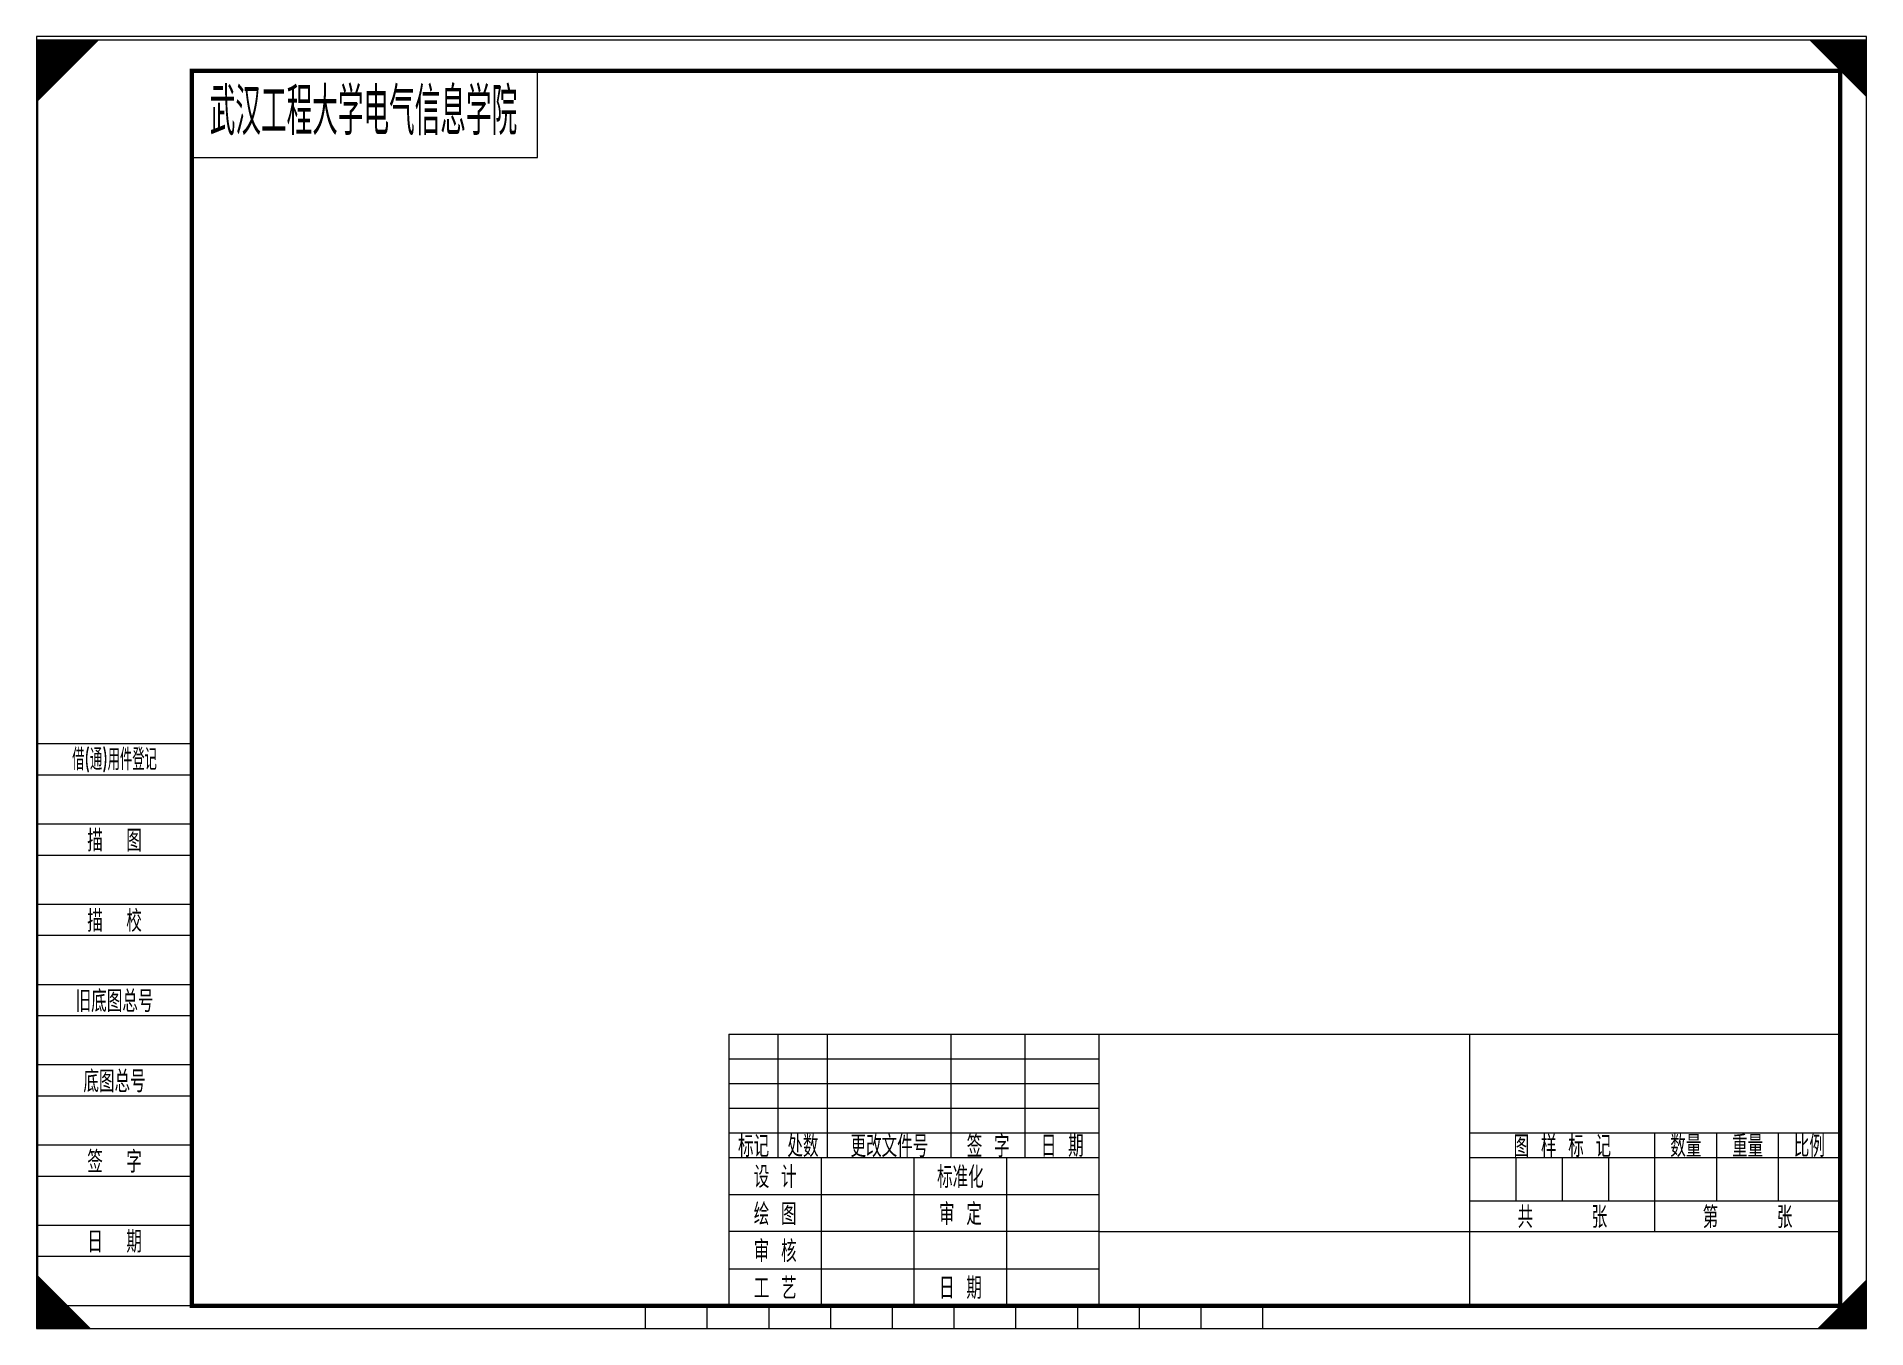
# Paper-space layout '布局1' of a CAD drawing. Extents: x -20 to 277, y -7 to 203.
# The model-space entities are those that its viewports show. They can reach past a viewport. Long polylines and large blocks are cut down to what shows.
import ezdxf
from ezdxf.enums import TextEntityAlignment as Align

# ---------------------------------------------------------------- set-up
doc = ezdxf.new("R2010")
doc.units = 0
doc.header["$LTSCALE"] = 2
doc.layers.get('0').update_dxf_attribs({"linetype": 'CONTINUOUS', "lineweight": 18})
for name, color, linetype, lineweight in [('00', 7, 'CONTINUOUS', 18), ('1', 6, 'CONTINUOUS', 18), ('BORDER', 7, 'CONTINUOUS', 18), ('DIM', 1, 'CONTINUOUS', 18), ('TEXT', 7, 'CONTINUOUS', 18)]:
    doc.layers.add(name, color=color, linetype=linetype, lineweight=lineweight)
doc.styles.add('STANDARD 0.75', font='gbenor.shx', dxfattribs={"bigfont": 'gbcbig.shx'})
doc.styles.add('YKYHZ', font='gbenor.shx', dxfattribs={"bigfont": 'gbcbig.shx'})

# ---------------------------------------------------------------- blocks, each defined once
blk = doc.blocks.new('*U0')
at = {"layer": '00', "color": 7, "linetype": 'Continuous', "ltscale": 5}
for p, q in [((81, 205), (25, 205)), ((25, 205), (25, 191)), ((81, 191), (81, 205)), ((25, 191), (81, 191)), ((112, 49), (292, 49)), ((112, 49), (112, 5)), ((172, 5), (172, 49)), ((232, 5), (232, 49)), ((292, 5), (292, 49)), ((112, 29), (172, 29)), ((127, 5), (127, 29)), ((142, 5), (142, 29)), ((157, 5), (157, 29)), ((172, 17), (292, 17))]:
    blk.add_line(p, q, dxfattribs=at)
at = {"layer": '1', "color": 5, "linetype": 'Continuous', "ltscale": 5}
for p, q in [((25, 96), (0, 96)), ((0, 91), (25, 91)), ((25, 83), (0, 83)), ((25, 83), (0, 83)), ((0, 78), (25, 78)), ((25, 70), (0, 70)), ((0, 65), (25, 65)), ((25, 57), (0, 57)), ((0, 52), (25, 52)), ((120, 29), (120, 49)), ((128, 29), (128, 49)), ((148, 29), (148, 49)), ((160, 29), (160, 49)), ((112, 45), (172, 45)), ((25, 44), (0, 44)), ((0, 39), (25, 39)), ((112, 41), (172, 41)), ((112, 37), (172, 37)), ((112, 33), (172, 33)), ((232, 33), (292, 33)), ((262, 17), (262, 33)), ((272, 22), (272, 33)), ((282, 22), (282, 33)), ((25, 31), (0, 31)), ((232, 29), (292, 29)), ((239.5, 22), (239.5, 29)), ((247, 22), (247, 29)), ((254.5, 22), (254.5, 29)), ((0, 26), (25, 26)), ((112, 23), (172, 23)), ((232, 22), (292, 22)), ((25, 18), (0, 18)), ((172, 17), (112, 17)), ((0, 13), (25, 13)), ((112, 11), (172, 11)), ((25, 5), (0, 5)), ((25, 5), (0, 5)), ((25, 5), (0, 5)), ((25, 5), (0, 5)), ((25, 5), (0, 5))]:
    blk.add_line(p, q, dxfattribs=at)
at = {"layer": 'BORDER', "color": 1, "linetype": 'Continuous', "ltscale": 5}
for points in [[(0, 210, 0, 14.14, 0), (5, 205, 14.14, 14.14, 0)], [(297, 210, 0, 14.14, 0), (292, 205, 14.14, 14.14, 0)], [(0, 0, 0, 14.14, 0), (5, 5, 14.14, 14.14, 0)], [(297, 0, 0, 14.14, 0), (292, 5, 14.14, 14.14, 0)]]:
    blk.add_lwpolyline(points, format="xyseb", dxfattribs=at)
blk.add_lwpolyline([(0, 0), (297, 0), (297, 210), (0, 210)], close=True, dxfattribs=at)
at = {"layer": 'BORDER', "color": 1, "linetype": 'Continuous', "ltscale": 5, "const_width": 0.7}
blk.add_lwpolyline([(25, 5), (292, 5), (292, 205), (25, 205)], close=True, dxfattribs=at)
at = {"layer": 'TEXT', "color": 1, "linetype": 'Continuous', "ltscale": 5}
for points in [[(98.5, 0), (98.5, 5)], [(108.5, 0), (108.5, 5)], [(118.5, 0), (118.5, 5)], [(128.5, 0), (128.5, 5)], [(138.5, 0), (138.5, 5)], [(148.5, 0), (148.5, 5)], [(158.5, 0), (158.5, 5)], [(168.5, 0), (168.5, 5)], [(178.5, 0), (178.5, 5)], [(188.5, 0), (188.5, 5)], [(198.5, 0), (198.5, 5)], [(98.5, 0), (198.5, 0)]]:
    blk.add_lwpolyline(points, dxfattribs=at)
at = {"layer": 'TEXT', "color": 7, "linetype": 'Continuous', "ltscale": 5, "style": 'YKYHZ', "width": 0.790251}
blk.add_text('借(通)用件登记', height=3.5, dxfattribs=at).set_placement((12.5, 93.5), align=Align.MIDDLE)
at = {"layer": 'TEXT', "color": 7, "linetype": 'Continuous', "ltscale": 5, "style": 'YKYHZ'}
for s, p in [('描  图', (12.5, 80.5)), ('描  校', (12.5, 67.5)), ('旧底图总号', (12.5, 54.5)), ('底图总号', (12.5, 41.5)), ('标记', (116, 31)), ('处数', (124, 31)), ('更改文件号', (138, 31)), ('签 字', (154, 31)), ('日 期', (166, 31)), ('图 样 标 记', (247, 31)), ('数量', (267, 31)), ('重量', (277, 31)), ('比例', (287, 31)), ('签  字', (12.5, 28.5)), ('设 计', (119.5, 26)), ('标准化', (149.5, 26)), ('绘 图', (119.5, 20)), ('审 定', (149.5, 20)), ('共     张', (247, 19.5)), ('第     张', (277, 19.5)), ('日  期', (12.5, 15.5)), ('审 核', (119.5, 14)), ('工 艺', (119.5, 8)), ('日 期', (149.5, 8))]:
    blk.add_text(s, height=3.5, dxfattribs=at).set_placement(p, align=Align.MIDDLE)

msp = doc.modelspace()

# ---------------------------------------------------------------- block references
at = {"layer": 'BORDER', "linetype": 'Continuous', "ltscale": 5}
msp.add_blockref('*U0', (547.25, 602.7), dxfattribs=at)

# ---------------------------------------------------------------- texts
at = {"style": 'STANDARD 0.75', "width": 0.75}
msp.add_text('武汉工程大学电气信息学院', height=7.6847, dxfattribs=at).set_placement((575.17, 797.31))

psp = doc.layouts.new('布局1')

# ---------------------------------------------------------------- viewports
at = {"layer": 'DIM', "ltscale": 5, "view_target_point": (706.71, 705.07)}
psp.add_viewport(center=(128.28, 97.8), size=(296.74, 209.5063), view_center_point=(-11.4, 3.58), view_height=209.2443, dxfattribs=at)

doc.saveas('drawing.dxf')
